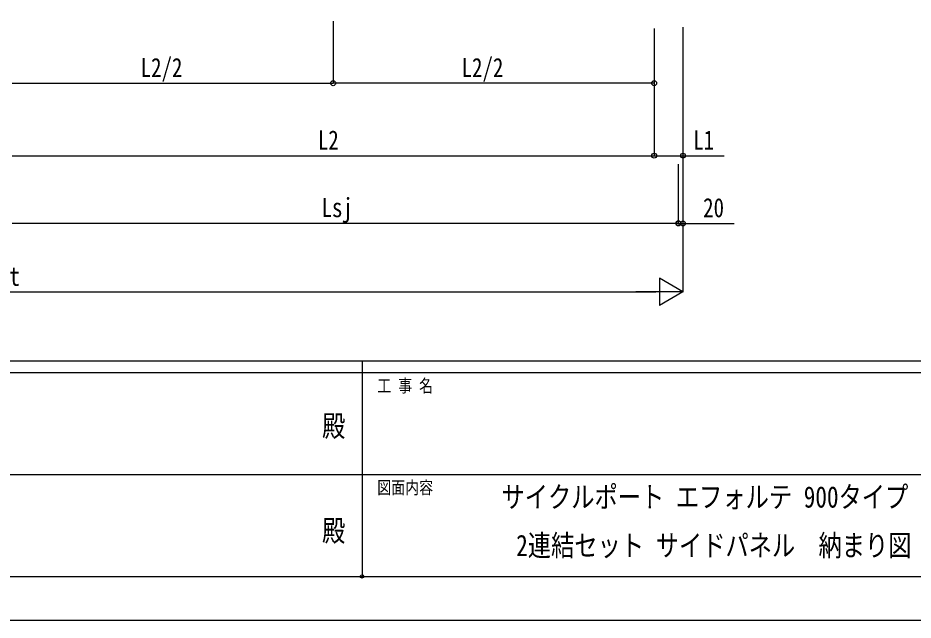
# Model space of a CAD drawing. Units: millimetres, scale not verified. Extents: x -10512 to 10512, y -7425 to 7425.
# Drawn here: x -1492 to 2357, y -7425 to -4839 of the extents above; entities that cross this region are included whole.
import ezdxf
from ezdxf.enums import TextEntityAlignment as Align

# ---------------------------------------------------------------- set-up
doc = ezdxf.new("R2010")
doc.units = ezdxf.units.MM
doc.header["$LTSCALE"] = 30
doc.header["$PDMODE"] = 32
doc.header["$PDSIZE"] = 15
for name, color, linetype in [('0-2_USER1', 3, 'Continuous'), ('0-6_YKK_D', 6, 'Continuous'), ('0-7_YKK_ZWAK', 7, 'Continuous')]:
    doc.layers.add(name, color=color, linetype=linetype)
doc.styles.add('ＭＳ ゴシック', font='')
doc.styles.get('ＭＳ ゴシック').set_extended_font_data('MS Gothic')

msp = doc.modelspace()

# ---------------------------------------------------------------- linework, layer by layer
at = {"layer": '0-6_YKK_D'}
for p, q in [((-136.28, -4852.36), (-136.28, -5120.1)), ((-136.28, -4852.36), (-136.28, -5120.1)), ((1243.72, -4883.87), (1243.72, -5120.1)), ((1243.73, -4885.56), (1243.73, -5431.3)), ((1243.73, -4886.56), (1243.73, -5431.3)), ((1367.73, -4878.79), (1367.73, -5722.31)), ((1367.73, -4882.95), (1367.73, -5431.3)), ((1367.73, -4882.95), (1367.73, -6016.1)), ((-1516.28, -5119.1), (-136.28, -5119.1)), ((1243.72, -5119.1), (-136.28, -5119.1)), ((-1516.28, -5430.3), (1243.73, -5430.3)), ((1347.73, -5466.67), (1347.73, -5722.31)), ((1347.73, -5467.67), (1347.73, -5721.31)), ((-1516.28, -5720.31), (1347.73, -5720.31)), ((1367.73, -6015.1), (1266.24, -5956.5)), ((1266.24, -5956.5), (1266.24, -6073.69)), ((-4283.09, -6015.1), (1250.54, -6015.1)), ((1367.73, -6015.1), (1164.75, -6015.1)), ((1367.73, -6015.1), (1266.24, -6073.69))]:
    msp.add_line(p, q, dxfattribs=at)
for points in [[(1243.73, -5430.3), (1367.73, -5430.3), (1544.83, -5430.3)], [(1347.73, -5721.31), (1367.73, -5721.31), (1588.06, -5721.31)]]:
    msp.add_lwpolyline(points, dxfattribs=at)
for centre in [(-136.28, -5119.1), (-136.28, -5119.1), (1243.72, -5119.1), (1243.73, -5430.3), (1243.73, -5430.3), (1367.73, -5430.3), (1347.73, -5720.31), (1347.73, -5721.31), (1367.73, -5721.31)]:
    msp.add_circle(centre, 10.62, dxfattribs=at)
at = {"layer": '0-7_YKK_ZWAK'}
for p, q in [((9737.55, -6312.5), (-9762.45, -6312.5)), ((-12.45, -6312.5), (-12.45, -7237.5)), ((-12.45, -6362.5), (-3262.45, -6362.5)), ((3237.55, -6362.5), (-12.45, -6362.5)), ((-3243.7, -6800), (-12.45, -6800)), ((-12.45, -6800), (3237.55, -6800)), ((-3262.45, -7237.5), (-12.45, -7237.5)), ((-12.45, -7237.5), (3237.55, -7237.5))]:
    msp.add_line(p, q, dxfattribs=at)
msp.add_lwpolyline([(-10512.5, -7425), (10512.5, -7425), (10512.5, 7425), (-10512.5, 7425)], close=True, dxfattribs=at)
msp.add_point((-12.45, -7237.5), dxfattribs=at)

# ---------------------------------------------------------------- texts
at = {"layer": '0-2_USER1', "style": 'ＭＳ ゴシック', "width": 0.8}
for s, p in [('サイクルポート エフォルテ 900タイプ', (587.3, -6969.36)), ('2連結セット サイドパネル\u3000納まり図', (650.63, -7177.69))]:
    msp.add_text(s, height=91.64, dxfattribs=at).set_placement(p, align=Align.BOTTOM_LEFT)
at = {"layer": '0-6_YKK_D', "style": 'ＭＳ ゴシック', "width": 0.8}
for s, p in [('L2/2', (-964.28, -5117.8)), ('L2/2', (415.72, -5117.8)), ('L2', (-202.27, -5429)), ('L1', (1411.53, -5429)), ('Lsj', (-186.27, -5719.01)), ('20', (1454.39, -5719.64)), ('Lst', (-1618.27, -6014.1))]:
    msp.add_text(s, height=82.48, dxfattribs=at).set_placement(p, align=Align.BOTTOM_LEFT)
at = {"layer": '0-7_YKK_ZWAK', "style": 'ＭＳ ゴシック', "width": 0.8}
for s, height, p in [('工 事 名', 54.99, (53.17, -6462.5)), ('殿', 91.64, (-184.17, -6664.58)), ('図面内容', 54.99, (53.17, -6900)), ('殿', 91.64, (-184.17, -7114.58))]:
    msp.add_text(s, height=height, dxfattribs=at).set_placement(p, align=Align.BOTTOM_LEFT)

doc.saveas('drawing.dxf')
